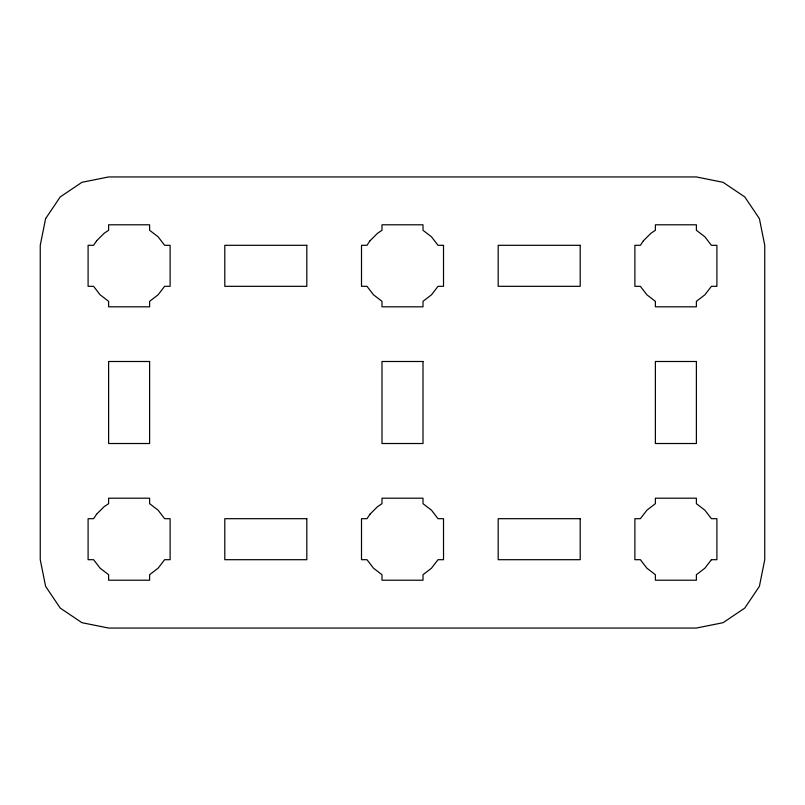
<?xml version="1.0" encoding="UTF-8"?>
<svg xmlns="http://www.w3.org/2000/svg" width="805" height="805" viewBox="0 0 805 805"><rect width="100%" height="100%" fill="white"/><g stroke="black" fill="none" stroke-linecap="round" stroke-linejoin="round"><path stroke-width="1.21" d="M45.603 218.648L40.25 245.304L40.25 559.696L45.603 586.352L60.234 608.077L81.959 622.698L108.615 628.051L696.385 628.051L723.051 622.698L744.776 608.077L759.397 586.352L764.75 559.696L764.75 245.304L759.397 218.648L744.776 196.923L723.051 182.302L696.385 176.949L108.615 176.949L81.959 182.302L60.234 196.923L45.603 218.648M96.58 240.836L93.591 245.304L88.097 245.304L88.097 286.318L93.591 286.318L100.112 294.801L108.615 301.332L108.615 306.816L149.619 306.816L149.619 301.332L158.112 294.801L164.633 286.318L170.117 286.318L170.117 245.304L164.633 245.304L158.112 236.811L149.619 230.29L149.619 224.796L108.615 224.796L108.615 230.29L104.137 233.279L96.58 240.836M369.968 240.836L366.979 245.304L361.505 245.304L361.505 286.318L366.979 286.318L373.51 294.801L381.993 301.332L381.993 306.816L423.007 306.816L423.007 301.332L431.49 294.801L438.021 286.318L443.515 286.318L443.515 245.304L438.021 245.304L431.49 236.811L423.007 230.29L423.007 224.796L381.993 224.796L381.993 230.29L377.535 233.279L369.968 240.836M96.58 514.234L93.591 518.692L88.097 518.692L88.097 559.696L93.591 559.696L100.112 568.189L108.615 574.71L108.615 580.214L149.619 580.214L149.619 574.71L158.112 568.189L164.633 559.696L170.117 559.696L170.117 518.692L164.633 518.692L158.112 510.199L149.619 503.678L149.619 498.194L108.615 498.194L108.615 503.678L104.137 506.667L96.58 514.234M369.968 514.234L366.979 518.692L361.505 518.692L361.505 559.696L366.979 559.696L373.51 568.189L381.993 574.71L381.993 580.214L423.007 580.214L423.007 574.71L431.49 568.189L438.021 559.696L443.515 559.696L443.515 518.692L438.021 518.692L431.49 510.199L423.007 503.678L423.007 498.194L381.993 498.194L381.993 503.678L377.535 506.667L369.968 514.234M643.366 240.836L640.367 245.304L634.883 245.304L634.883 286.318L640.367 286.318L646.898 294.801L655.381 301.332L655.381 306.816L696.385 306.816L696.385 301.332L704.888 294.801L711.409 286.318L716.903 286.318L716.903 245.304L711.409 245.304L704.888 236.811L696.385 230.29L696.385 224.796L655.381 224.796L655.381 230.29L650.923 233.279L643.366 240.836M711.409 559.696L704.888 568.189L696.385 574.71L696.385 580.214L655.381 580.214L655.381 574.71L646.898 568.189L640.367 559.696L634.883 559.696L634.883 518.692L640.367 518.692L646.898 510.199L655.381 503.678L655.381 498.194L696.385 498.194L696.385 503.678L704.888 510.199L711.409 518.692L716.903 518.692L716.903 559.696L711.409 559.696M306.816 245.304L224.796 245.304L224.796 286.318L306.816 286.318L306.816 245.304M580.204 245.304L498.184 245.304L498.184 286.318L580.204 286.318L580.204 245.304M149.619 361.495L108.615 361.495L108.615 443.515L149.619 443.515L149.619 361.495M423.007 361.495L381.993 361.495L381.993 443.515L423.007 443.515L423.007 361.495M696.385 361.495L655.381 361.495L655.381 443.515L696.385 443.515L696.385 361.495M306.816 518.692L224.796 518.692L224.796 559.696L306.816 559.696L306.816 518.692M580.204 518.692L498.184 518.692L498.184 559.696L580.204 559.696L580.204 518.692"/></g></svg>
